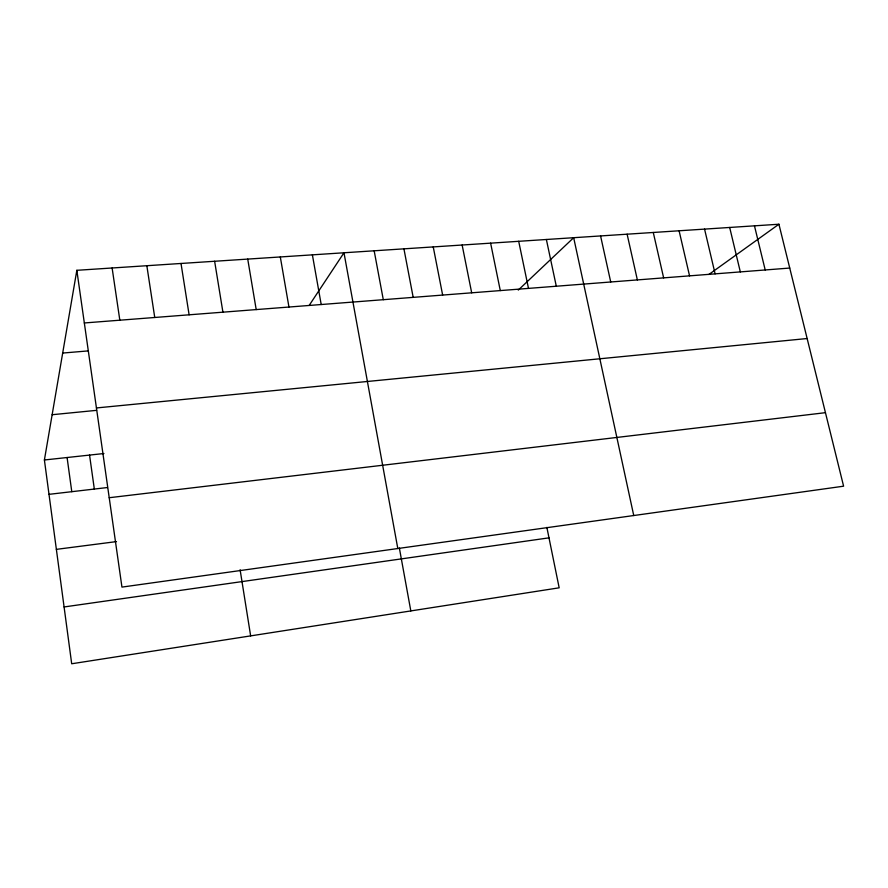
<?xml version="1.0" encoding="UTF-8"?>
<svg xmlns="http://www.w3.org/2000/svg" width="888" height="888" viewBox="0 0 888 888"><rect width="100%" height="100%" fill="white"/><g stroke="black" fill="none" stroke-linecap="round" stroke-linejoin="round"><path stroke-width="1.33" d="M546.864 527.383L559.174 587.812L71.695 663.769L44.4 459.984L76.834 270.307L778.92 224.231L843.6 486.191L121.945 587.101L76.834 270.307M309.213 305.372L343.978 252.769L397.802 548.529M518.281 290.087L573.67 237.707L633.743 515.54M708.846 274.503L778.92 224.231M64.08 606.959L548.995 537.851M56.366 549.361L116.483 541.602M109.213 497.724L825.452 412.676M48.995 494.339L107.448 487.534M44.4 459.984L103.929 453.524M52.137 414.718L96.592 410.345M96.437 407.947L807.137 338.528M62.682 353.058L88.445 350.882M84.327 322.966L789.732 268.054M754.467 225.841L765.201 269.963M729.681 227.461L740.326 271.894M704.561 229.115L715.118 273.859M679.098 230.78L689.554 275.857M653.279 232.478L663.636 277.866M627.117 234.199L637.362 279.92M600.577 235.931L610.722 281.984M546.375 239.494L556.299 286.225M518.703 241.314L528.493 288.389M490.62 243.146L500.288 290.587M462.137 245.021L471.683 292.818M433.244 246.919L442.646 295.071M403.929 248.84L413.186 297.369M374.17 250.793L383.294 299.7M399.356 547.996L410.822 610.922M312.387 254.845L321.201 304.529M280.308 256.954L288.955 307.037M247.73 259.085L256.199 309.59M214.63 261.261L222.921 312.176M240.104 569.741L250.649 635.886M181.008 263.47L189.111 314.807M146.842 265.712L154.745 317.482M112.121 267.987L119.825 320.202M89.555 455.089L94.328 489.066M67.088 457.52L71.784 491.686"/></g></svg>
